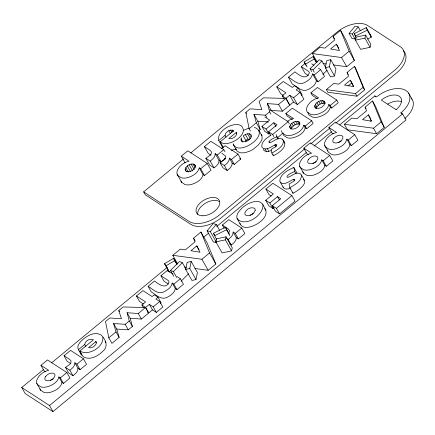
<?xml version="1.0" encoding="UTF-8"?>
<svg xmlns="http://www.w3.org/2000/svg" width="435" height="435" viewBox="0 0 435 435"><rect width="100%" height="100%" fill="white"/><g stroke="black" fill="none" stroke-linecap="round" stroke-linejoin="round"><path stroke-width="0.65" d="M74.842 362.779C75.032 366.074 72.215 368.401 69.85 370.228L65.506 367.406L70.062 364.155L70.889 362.959L71.008 360.811L69.567 359.353L64.043 355.765L70.541 350.403L83.455 358.788L86.576 364.307L80.078 369.668L77.963 368.298L74.842 362.779L76.957 364.149L80.078 369.668M77.963 368.298C78.153 371.593 75.337 373.921 72.971 375.748L68.632 372.925L65.506 367.406M225.64 158.106L221.138 161.82L217.293 155.023L215.178 153.653C215.374 156.948 212.552 159.275 210.187 161.102L205.847 158.28L210.399 155.029L211.231 153.832L211.345 151.684L209.904 150.227L204.385 146.644L210.877 141.277L223.791 149.662L225.074 151.924M215.178 153.653L219.022 160.45C219.218 163.745 216.396 166.072 214.031 167.899L209.692 165.077L205.847 158.28M221.584 148.629L225.08 145.736L237.994 154.12L240.789 159.058L234.291 164.425L231.496 159.487L229.381 158.112C229.577 161.407 226.755 163.734 224.389 165.561L220.05 162.744L224.607 159.487L225.749 157.182L225.547 156.149L221.899 153.256M229.381 158.112L232.176 163.049C232.366 166.344 229.549 168.671 227.184 170.498L222.84 167.682L220.05 162.744M224.226 228.331L222.35 225.02L228.848 219.653L241.762 228.038L244.883 233.557L238.385 238.924L235.264 233.405L233.149 232.029C233.339 235.324 230.523 237.651 228.157 239.478L226.532 238.423M233.149 232.029L236.27 237.548C236.466 240.843 233.644 243.17 231.279 244.997L229.653 243.943M85.94 346.711L84.694 344.504C85.081 340.806 90.121 337.892 93.449 339.757L79.839 350.991L82.965 356.51C89.659 360.881 97.87 356.243 102.79 351.268C108.88 346.738 105.613 338.783 100.73 334.787C94.852 331.535 87.924 335.352 83.275 339.126C81.04 341.04 78.827 343.226 77.919 346.102C77.202 349.577 80.301 352.252 81.535 355.205L80.915 353.432M225.993 137.074L225.031 135.377C225.422 131.68 230.458 128.765 233.785 130.63L220.181 141.864L223.383 147.53M276.203 134.556L276.703 136.862C273.979 138.091 270.793 139.173 268.993 141.712L269.227 142.609L269.858 142.762C273.898 141.554 277.677 136.742 282.212 139.042C289.792 145.752 279.053 153.006 273.343 155.735L271.864 153.12L271.103 149.395L275.235 146.97L276.459 145.605L276.23 144.741L275.638 144.648C272.098 146.002 269.086 149.189 265.013 148.9A8.754 5.106 -29.5 0 1 261.799 146.6C261.413 141.168 267.182 137.77 271.103 135.084M58.883 376.944C57.86 382.278 52.151 385.285 47.366 386.748A12.104 7.063 -29.5 0 1 40.711 386.813L37.595 384.785A12.066 7.042 -29.5 0 1 36.937 379.858C38.807 374.926 43.63 371.441 48.682 370.321L40.961 365.308L47.458 359.941L66.827 372.518L69.948 378.037L63.45 383.404L62.004 382.463L58.883 376.944L60.329 377.885L63.45 383.404M62.004 382.463C60.982 387.797 55.272 390.804 50.487 392.267A12.104 7.063 -29.5 0 1 43.832 392.332L40.721 390.304L36.801 383.371M199.219 167.818C198.197 173.157 192.487 176.164 187.702 177.621A12.104 7.063 -29.5 0 1 181.047 177.687L177.937 175.658A12.066 7.042 -29.5 0 1 177.273 170.732C179.144 165.8 183.967 162.315 189.024 161.195L181.297 156.181L187.795 150.814L207.163 163.391L211.008 170.188L204.515 175.555L203.069 174.614L199.219 167.818L200.671 168.758L204.515 175.555M203.069 174.614C202.041 179.949 196.332 182.956 191.547 184.418A12.104 7.063 -29.5 0 1 184.891 184.483L181.781 182.455L177.143 174.245M292.271 119.402L287.307 116.183L285.828 113.568L292.32 108.201L311.694 120.778L313.167 123.393L306.675 128.76L305.196 126.145L303.75 125.204C302.727 130.543 297.013 133.55 292.228 135.008A12.104 7.063 -29.5 0 1 285.572 135.073L282.462 133.045A12.066 7.042 -29.5 0 1 281.456 130.56M303.75 125.204L305.229 127.819C304.201 133.153 298.492 136.16 293.707 137.623A12.104 7.063 -29.5 0 1 287.051 137.688L283.941 135.66A12.066 7.042 -29.5 0 1 283.147 134.246M328.827 104.492C327.805 109.827 322.09 112.834 317.311 114.296A12.104 7.063 -29.5 0 1 310.65 114.361L307.54 112.333A12.066 7.042 -29.5 0 1 306.876 107.407C308.747 102.475 313.575 98.99 318.627 97.87L310.905 92.856L317.398 87.489L336.772 100.066L338.251 102.682L331.753 108.043L330.306 107.108L328.827 104.492L330.274 105.433L331.753 108.043M330.306 107.108C329.284 112.442 323.569 115.449 318.784 116.906A12.104 7.063 -29.5 0 1 312.129 116.977L309.019 114.949A12.066 7.042 -29.5 0 1 308.013 112.458M321.748 159.841C320.726 165.175 315.016 168.182 310.231 169.639A12.104 7.063 -29.5 0 1 303.576 169.71L300.465 167.682A12.066 7.042 -29.5 0 1 299.802 162.755C301.672 157.823 306.496 154.338 311.552 153.218L303.826 148.204L310.324 142.838L329.692 155.415L332.818 160.934L326.321 166.295L324.874 165.36L321.748 159.841L323.194 160.781L326.321 166.295M324.874 165.36C323.852 170.694 318.137 173.701 313.352 175.158A12.104 7.063 -29.5 0 1 306.697 175.229L303.587 173.201L299.671 166.268M346.825 139.129C345.803 144.463 340.094 147.47 335.309 148.928A12.104 7.063 -29.5 0 1 328.653 148.998L325.543 146.97A12.066 7.042 -29.5 0 1 324.88 142.038C326.75 137.112 331.573 133.627 336.63 132.506L328.903 127.488L335.401 122.126L354.77 134.703L357.896 140.222L351.398 145.584L349.952 144.643L346.825 139.129L348.277 140.065L351.398 145.584M349.952 144.643C348.93 149.983 343.215 152.989 338.435 154.447A12.104 7.063 -29.5 0 1 331.774 154.517L328.664 152.489A12.066 7.042 -29.5 0 1 327.664 149.999M185.707 269.444L187.126 262.392L191.177 261.451L197.419 272.489L196 279.542L191.949 280.483L185.707 269.444L189.752 268.504L191.177 261.451M325.288 67.719L326.707 60.661L330.752 59.72L335.95 68.904L334.531 75.962L330.48 76.903L325.288 67.719L329.333 66.778L330.752 59.72M176.98 276.573L180.351 278.759L183.472 284.278L176.974 289.645L173.853 284.126L172.227 283.065C171.591 287.415 167.366 290.091 163.767 291.928C157.851 294.892 152.75 288.998 148.107 286.339L154.604 280.972C158.601 284.294 165.925 289.71 168.949 282.272L168.807 281.179L167.856 280.227L160.939 275.741L167.437 270.374L173.054 274.017M172.227 283.065L175.349 288.584C174.718 292.934 170.487 295.61 166.888 297.448C160.972 300.411 155.871 294.517 151.228 291.858L148.107 286.339M318.442 68.175L320.687 69.633L324.532 76.429L318.034 81.791L314.19 74.999L312.564 73.939C311.933 78.289 307.703 80.964 304.108 82.802C298.187 85.766 293.087 79.877 288.443 77.212L294.941 71.851C298.943 75.168 306.267 80.584 309.285 73.145L309.144 72.052L308.192 71.106L301.281 66.615L305.278 63.309M312.564 73.939L316.408 80.736C315.777 85.081 311.547 87.761 307.953 89.599C302.037 92.557 296.931 86.668 292.287 84.009L288.443 77.212M215.885 241.876L216.586 238.837L226.021 236.798L232.263 247.836L231.567 250.875L222.133 252.914L215.885 241.876L225.319 239.837L226.021 236.798M355.466 40.145L356.167 37.111L365.601 35.072L370.794 44.256L370.098 47.29L360.664 49.329L355.466 40.145L364.9 38.106L365.601 35.072M185.163 169.21C186.191 165.577 190.807 162.913 194.401 164.397L195.244 165.392L195.288 166.757C194.005 170.177 189.595 172.782 186.071 171.281L185.305 170.417L185.163 169.21L186.441 171.477M289.688 126.596C290.716 122.964 295.332 120.299 298.927 121.784L299.769 122.779L299.813 124.144C298.53 127.564 294.125 130.168 290.596 128.668L289.83 127.803L289.688 126.596L291.167 129.211C292.141 125.731 296.431 123.148 299.927 124.236M314.766 105.884C315.794 102.252 320.41 99.588 324.004 101.072L324.847 102.062L324.891 103.427C323.607 106.852 319.203 109.451 315.674 107.956L314.907 107.086L314.766 105.884L316.245 108.5C317.218 105.014 321.508 102.432 325.005 103.525M241.74 141.38L241.12 140.287L241.077 138.885L241.555 137.846M245.509 141.516L246.65 139.684M228.647 233.008L229.511 231.094L229.316 230.061L227.875 228.603L222.35 225.02M355.928 37.992L355.074 39.025L351.871 38.329L349.082 33.397L355.047 26.187L358.25 26.883L360.419 30.716M349.082 33.397L352.285 34.093L358.25 26.883M207.098 230.876L210.301 231.567L216.543 242.605L213.34 241.914L207.098 230.876L213.063 223.666L216.266 224.357L219.55 230.169M210.301 231.567L216.266 224.357M311.683 71.601L310.057 68.73L319.072 59.807L321.965 60.965L326.19 68.425M310.057 68.73L312.955 69.894L321.965 60.965M322.895 74.38L327.163 70.149M173.766 276.268L170.476 270.461L179.492 261.533L182.39 262.696L186.006 269.086M170.476 270.461L173.375 271.625L182.39 262.696M181.042 281.249L188.632 273.735M304.473 149.042L221.257 217.772A23.833 13.909 -29.5 0 1 190.813 224.351L145.312 194.804L143.648 191.862L183.472 158.971M190.807 152.908L337.011 32.163A24.012 14.012 -29.5 0 1 367.678 25.534L400.287 46.708A24.235 14.143 -29.5 0 1 394.926 70.013L219.588 214.825A23.833 13.909 -29.5 0 1 189.149 221.404L143.648 191.862M317.245 62.194L312.373 53.581L319.856 47.404L324.907 48.116L334.586 40.129L333.128 36.442L340.534 30.325L345.727 39.509L354.356 60.405L346.711 66.718L333.466 64.924M250.429 130.984L249.146 128.722L245.829 112.409L250.158 108.837L261.821 109.653L259.119 101.431L263.485 97.826L285.817 98.435L289.661 105.227L282.435 111.197L271.244 110.403L267.4 103.606L278.59 104.4L285.817 98.435M283.315 95.401L280.618 93.65L276.774 86.853L283.272 81.486L292.44 87.44L294.571 85.679L298.318 88.109L302.162 94.906L301.308 95.608M222.182 146.176L222.595 147.356L218.751 140.559L225.031 135.377M336.407 44.163L330.562 48.992L339.517 50.525L336.407 44.163L338.68 48.182M236.21 132.468L228.843 138.547C232.024 139.385 235.427 137.161 236.678 134.279L236.21 132.468L236.852 133.599M283.854 98.691L282.25 95.858L285.942 92.807L276.774 86.853M200.671 168.758L207.163 163.391M217.293 155.023L223.791 149.662M249.146 128.722L256.356 122.768L253.958 114.421L265.535 115.183L269.602 111.822L267.4 103.606M282.25 95.858L285.996 98.288L289.688 95.238L293.571 97.755L297.415 104.552L303.907 99.185L300.063 92.394L296.181 89.871L298.318 88.109M314.19 74.999L320.687 69.633M312.373 53.581L341.519 57.534L349.158 51.221L340.534 30.325M293.571 97.755L300.063 92.394M269.874 133.143L268.852 133.991L264.73 131.316L261.941 126.384L269.618 120.038L264.79 116.901M258.656 130.837L260.201 129.565L257.803 121.218L253.958 114.421M297.415 104.552L293.533 102.035L289.84 105.085L285.996 98.288M261.941 126.384L266.057 129.054L273.74 122.713L276.981 124.818L268.547 131.778L270.722 135.617M231.496 159.487L237.994 154.12M326.342 89.626L333.83 83.444L338.876 84.162L348.555 76.168L347.097 72.487L354.503 66.37L355.982 68.986L364.606 89.876L356.966 96.189L327.821 92.242L326.342 89.626L355.487 93.574L363.127 87.266L354.503 66.37M268.547 131.778L272.669 134.453L288.111 121.702L289.351 123.893M277.519 137.688L283.18 133.012M350.376 80.209L344.531 85.037L353.486 86.565L350.376 80.209L351.556 82.297M347.956 86.038L351.855 82.819L353.552 86.288M305.196 126.145L311.694 120.778M330.274 105.433L336.772 100.066M177.725 264.029L172.793 255.312L180.28 249.13L185.326 249.848L195.005 241.855L193.548 238.173L200.954 232.056L207.196 243.094L215.825 263.991L208.186 270.298L194.934 268.504M310.753 143.855L329.599 128.292M335.88 123.105L396.589 72.96A24.235 14.143 -29.5 0 0 403.468 50.868M339.74 124.872L374.839 95.879L376.52 96.972A23.109 13.485 -29.5 0 1 406.04 90.594A23.109 13.485 -29.5 0 1 400.929 112.817L402.609 113.91L406.034 119.973L52.945 411.592L25.181 393.561L21.75 387.503L43.75 369.331M51.613 362.839L167.388 267.22M174.723 261.163L175.767 260.299M203.536 237.363L208.773 233.04M216.63 226.548L306.213 152.56M314.07 146.073L331.361 131.794M196.827 245.895L190.981 250.723L199.937 252.251L196.827 245.895L199.127 249.962M127.063 312.732L129.266 320.948L125.198 324.309L113.617 323.548L116.738 329.067L119.136 337.413L111.931 343.362L108.81 337.843L105.493 321.536L109.816 317.963L121.479 318.779L118.782 310.557L123.143 306.952L145.475 307.561L148.601 313.08L141.375 319.045L130.185 318.251L127.063 312.732L138.248 313.526L145.475 307.561M143.333 303.951L139.559 301.498L136.432 295.979L142.93 290.613L152.103 296.567L154.235 294.805L157.976 297.235L161.097 302.755L160.249 303.461M265.872 189.073L272.886 183.282L291.88 195.614L295.001 201.133L279.558 213.889L275.437 211.214L272.315 205.695L280.749 198.73L277.508 196.625L269.825 202.971L265.709 200.296L273.387 193.95L265.872 189.073L268.999 194.592L271.141 195.984M344.346 124.263L351.833 118.081L356.879 118.793L366.558 110.805L365.101 107.119L372.507 101.007L375.628 106.526L384.252 127.417L376.612 133.73L347.467 129.782L344.346 124.263L373.491 128.211L381.131 121.898L372.507 101.007M78.414 349.686L84.694 344.504M368.38 114.84L362.534 119.668L371.49 121.202L368.38 114.84L370.876 119.255M95.869 341.595L88.506 347.674C91.687 348.511 95.091 346.287 96.336 343.405L95.869 341.595L96.494 342.698M143.474 307.741L141.913 304.984L145.605 301.933L136.432 295.979M172.793 255.312L201.938 259.26L209.578 252.952L200.954 232.056M370.528 121.164L371.501 120.359M60.329 377.885L66.827 372.518M76.957 364.149L83.455 358.788M108.81 337.843L116.014 331.894L113.617 323.548M141.913 304.984L145.654 307.414L149.346 304.364L153.229 306.882L156.35 312.401L162.848 307.039L159.727 301.52L155.844 298.997L157.976 297.235M173.853 284.126L180.351 278.759M235.264 233.405L241.762 228.038M323.194 160.781L329.692 155.415M348.277 140.065L354.77 134.703M153.229 306.882L159.727 301.52M265.709 200.296L268.83 205.815L272.946 208.49L273.974 207.642M116.738 329.067L128.32 329.828L132.387 326.467L130.185 318.251M147.71 312.238L148.775 312.934L152.467 309.883L156.35 312.401M272.315 205.695L276.437 208.37L291.88 195.614M21.75 387.503L49.519 405.534L402.609 113.91M287.187 121.463L290.417 119.543L293.549 118.581L285.828 113.568M338.022 142.756L341.328 141.054M312.944 163.468L316.25 161.766M50.531 380.277L53.385 378.869M245.313 134.491L243.23 135.818L246.02 140.755L248.108 139.423L250.348 138.749L247.553 133.811L245.313 134.491L248.108 139.423M250.12 215.254L253.322 213.585M306.055 65.391L304.108 61.944L313.097 56.626L316.457 62.265M304.108 61.944L305.522 64.141L314.51 58.823M168.802 271.228L164.528 263.675L173.516 258.357L176.898 264.034M164.528 263.675L165.942 265.867L174.93 260.549M243.676 130.261L249.097 128.031M271.864 153.12C276.41 150.222 283.93 146.834 283.392 140.407M289.862 187.757C294.408 184.859 301.933 181.471 301.39 175.044L300.215 173.674C295.68 171.379 291.901 176.191 287.861 177.393L287.231 177.246L286.997 176.344C288.796 173.81 291.983 172.728 294.707 171.499L293.832 167.464C288.144 170.128 279.906 174.06 279.803 181.237A8.754 5.106 -29.5 0 0 283.016 183.537C287.089 183.82 290.096 180.639 293.641 179.28L294.229 179.372L294.457 180.242L293.239 181.602L289.106 184.027L289.862 187.757L292.989 193.276C296.779 191.269 300.454 188.833 303.19 185.479C306.381 182.178 303.353 178.084 301.39 175.044M355.89 37.361L354.253 33.653L366.303 27.622L371.142 36.176M355.221 36.181L367.276 30.151L366.303 27.622M367.657 39.025L371.272 37.22L370.299 34.686M216.744 239.859L213.476 233.263L225.526 227.233L229.468 234.204M214.444 235.792L226.494 229.762L225.526 227.233M263.278 149.216A8.754 5.106 -29.5 0 0 266.492 151.516L268.814 151.342L271.059 150.537M290.145 188.279L288.459 188.882L286.138 189.056A8.754 5.106 -29.5 0 1 282.924 186.756M235.786 149.129L231.202 150.314M247.553 133.811L249.239 133.773L250.533 134.241L251.31 135.122L251.457 136.345C250.402 140.07 245.677 142.827 241.985 141.304L241.12 140.287M257.803 121.218L268.096 121.892M322.868 63.483L326.179 63.934M184.337 267.068L186.327 267.34M311.705 63.798L313.95 65.255M308.317 75.483L305.125 73.406L301.281 66.615M316.408 80.736L318.034 81.791M317.349 98.691L312.384 95.466L310.905 92.856M333.134 133.724L332.03 133.007L328.903 127.488M305.229 127.819L306.675 128.76M269.673 109.729L288.111 121.702M267.046 121.485L268.118 122.186M308.605 154.795L306.952 153.724L303.826 148.204M220.181 141.864C227.505 148.552 250.527 134.295 241.072 125.661C233.252 121.12 216.07 131.365 218.751 140.559M239.663 158.329L240.789 159.058M224.694 158.188L225.798 158.905M232.176 163.049L234.291 164.425M210.991 155.23L208.229 153.435L204.385 146.644M219.022 160.45L221.138 161.82M236.27 237.548L238.385 238.924M168.318 284.022L164.06 281.26L160.939 275.741M175.349 288.584L176.974 289.645M79.839 350.991C88.321 356.406 104.014 347.157 102.867 337.152M70.481 363.437L67.164 361.284L64.043 355.765M45.186 371.544L44.082 370.827L40.961 365.308M264.643 208.479C271.456 217.587 251.74 229.789 243.562 227.016C239.908 225.787 239.168 221.448 237.129 218.658C236.509 217.011 236.928 215.265 237.548 213.688C241.001 207.68 247.216 203.237 253.942 201.661A12.349 7.205 -29.5 0 1 259.668 201.905L262.234 203.575L266.035 210.235M283.691 141.652L284.865 143.023M303.336 179.193L304.516 180.563M105.161 341.399L105.988 342.671M233.149 143.833C237.961 157.046 269.564 135.6 255.9 127.993A12.349 7.205 -29.5 0 0 254.192 127.58M233.361 144.741L236.885 150.847L239.462 152.516L241.126 152.897L245.128 152.701L250.517 150.853L253.159 149.319L258.287 145.083L261.468 140.722L262.131 138.656L261.935 135.736L259.146 130.799M237.129 218.658C244.91 227.962 264.11 215.059 262.909 204.716M261.256 134.594L261.935 135.736M408.606 93.133L412.037 99.191M367.276 30.151L371.272 37.22M364.9 38.106L370.098 47.29M400.929 112.817L401.548 113.921M354.253 33.653L355.254 35.42M352.285 34.093L355.074 39.025M374.839 95.879L375.465 96.983M349.158 51.221L354.356 60.405M363.127 87.266L364.606 89.876M333.128 36.442L334.428 38.737M381.131 121.898L384.252 127.417M341.519 57.534L346.711 66.718M347.097 72.487L348.283 74.575M365.101 107.119L366.036 108.777M355.487 93.574L356.966 96.189M373.491 128.211L376.612 133.73M329.333 66.778L334.531 75.962M313.097 56.626L316.343 62.368M312.955 69.894L314.249 72.188M305.522 64.141L307.143 67.006M324.004 101.072L325.19 103.16M322.569 100.588L324.048 103.198M320.704 100.724L322.183 103.34M318.714 101.42L320.193 104.03M316.897 102.6L318.376 105.216M315.391 104.226L316.87 106.841M314.907 107.086L315.5 108.136M324.749 145.556L327.87 151.075M289.688 95.238L293.533 102.035M298.927 121.784L299.818 123.355M297.491 121.3L298.97 123.915M295.626 121.436L297.105 124.051M293.636 122.132L295.115 124.747M291.82 123.317L293.299 125.927M290.314 124.937L291.793 127.553M278.59 104.4L282.435 111.197M269.602 111.822L270.885 114.09M273.74 122.713L275.91 126.552M282.212 139.042L282.804 140.086M265.535 115.183L266.818 117.45M276.703 136.862L277.889 138.955M293.832 167.464L296.953 172.983M294.707 171.499L295.958 173.706M272.669 134.453L273.909 136.65M276.23 144.741L276.818 145.785M275.638 144.648L276.524 146.214M266.057 129.054L268.852 133.991M274.741 144.937L275.921 147.025M294.229 179.372L294.854 180.476M293.641 179.28L294.577 180.938M268.993 141.712L269.586 142.756M256.356 122.768L260.201 129.565M267.335 148.732L268.814 151.342M245.829 112.409L246.471 113.54M265.013 148.9L266.492 151.516M280.298 182.134L283.419 187.654M249.239 133.773L251.098 137.063M277.508 196.625L279.379 199.937M241.077 138.885L242.937 142.174M232.263 130.011L233.225 131.707M276.437 208.37L279.558 213.889M230.61 130.032L231.893 132.3M269.825 202.971L272.946 208.49M228.826 130.701L230.43 133.534M224.389 165.561L227.184 170.498M210.187 161.102L214.031 167.899M194.401 164.397L195.685 166.665M192.961 163.913L195.206 167.877M191.101 164.049L194.304 169.715M226.494 229.762L229.783 235.574M189.111 164.745L192.634 170.971M187.295 165.931L190.497 171.591M181.297 156.181L185.147 162.978M228.157 239.478L231.279 244.997M185.788 167.551L188.35 172.081M225.319 239.837L231.567 250.875M213.476 233.263L214.792 235.585M209.578 252.952L215.825 263.991M193.548 238.173L195.19 241.077M201.938 259.26L208.186 270.298M189.752 268.504L196 279.542M173.516 258.357L176.806 264.165M173.375 271.625L176.659 277.432M165.942 265.867L169.558 272.261M167.437 270.374L168.062 271.478M149.346 304.364L152.467 309.883M145.654 307.414L148.775 312.934M138.248 313.526L141.375 319.045M129.266 320.948L132.387 326.467M118.782 310.557L119.407 311.661M125.198 324.309L128.32 329.828M116.014 331.894L119.136 337.413M69.85 370.228L72.971 375.748M49.519 405.534L52.945 411.592M235.944 148.77L236.156 149.678M240.038 223.269L240.25 224.177M277.557 136.595L278.057 138.901M292.733 192.031L292.989 193.276M273.088 154.49L273.343 155.735M411.325 98.25A23.109 13.485 -29.5 0 1 404.849 118.461M387.726 104.074A14.007 8.173 -29.5 0 1 401.592 101.736M197.724 214.297A12.979 7.574 -29.5 0 1 205.467 203.188A12.979 7.574 -29.5 0 1 219.289 201.535M181.781 182.455A12.066 7.042 -29.5 0 1 180.987 181.042M303.587 173.201A12.066 7.042 -29.5 0 1 302.793 171.787M40.721 390.304A12.066 7.042 -29.5 0 1 39.928 388.89M45.447 376.677L44.821 378.336L44.968 379.543L45.729 380.407C49.258 381.908 53.668 379.304 54.946 375.878L54.908 374.513L54.065 373.524C50.933 372.137 47.377 374.187 45.447 376.677M308.317 159.574L307.692 161.233L307.833 162.434L308.6 163.299C312.123 164.8 316.533 162.201 317.816 158.775L317.773 157.41L316.93 156.421C313.804 155.034 310.242 157.084 308.317 159.574M333.395 138.863L332.77 140.521L332.911 141.723L333.678 142.588C337.201 144.088 341.611 141.484 342.894 138.064L342.851 136.699L342.008 135.709C338.881 134.323 335.32 136.367 333.395 138.863M255.22 210.263C254.17 213.987 249.445 216.744 245.753 215.216L244.889 214.199L244.845 212.802C246.156 209.278 250.68 206.647 254.301 208.153L255.079 209.034L255.22 210.263M396.122 109.696L381.326 100.093A14.007 8.173 -29.5 0 1 399.221 96.227A14.007 8.173 -29.5 0 1 396.122 109.696M202.906 215.798A12.979 7.574 -29.5 0 0 219.746 201.889A12.979 7.574 -29.5 0 0 201.052 202.172A12.979 7.574 -29.5 0 0 202.906 215.798"/></g></svg>
